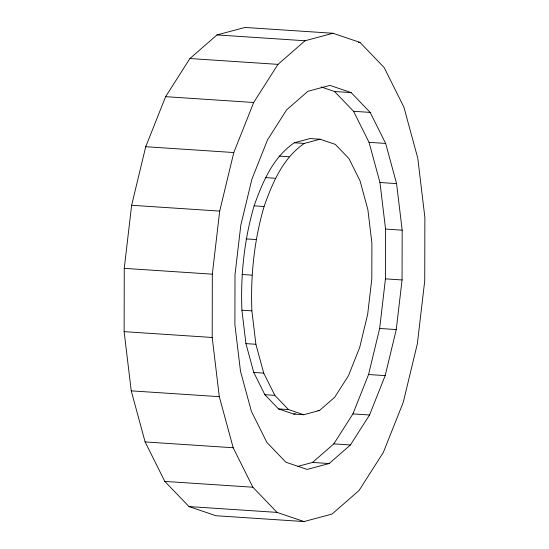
<?xml version="1.0" encoding="UTF-8"?>
<svg xmlns="http://www.w3.org/2000/svg" width="549" height="549" viewBox="0 0 549 549"><rect width="100%" height="100%" fill="white"/><g stroke="black" fill="none" stroke-linecap="round" stroke-linejoin="round"><path stroke-width="0.82" d="M124.129 331.651L124.259 268.351L131.63 205.271L145.739 146.713L165.62 96.665L189.92 58.537L216.979 34.93L244.964 27.45L333.03 33.269L360.027 42.431L384.19 67.596L403.886 107.069L417.762 158.146L424.871 217.349L424.741 280.649L417.37 343.729L403.261 402.287L383.38 452.335L359.08 490.463L332.021 514.07L304.036 521.55L215.97 515.731L188.973 506.569L164.81 481.404L145.114 441.931L131.238 390.854L124.129 331.651L212.195 337.47L219.305 396.673L233.181 447.751L252.876 487.224L277.039 512.395L304.036 521.55M212.195 337.47L212.326 274.171L219.696 211.097L233.805 152.54L253.686 102.491L277.986 64.363L305.045 40.75L333.03 33.269M241.91 310.206C240.51 275.001 244.23 239.707 254.105 205.848C262.525 182.206 272.839 157.474 294.305 142.767L310.096 138.547L320.067 139.206L335.302 144.373L348.938 158.579L360.048 180.847L367.878 209.67L371.893 243.083L371.817 278.796L367.658 314.392L359.698 347.435L348.478 375.674L334.766 397.195L319.497 410.515L303.707 414.735L293.736 414.076L278.501 408.909L264.865 394.704L253.755 372.435L245.925 343.612L241.91 310.206L251.881 310.864L255.896 344.271L263.726 373.094L274.836 395.362L288.472 409.568L303.707 414.735M251.881 310.864C250.474 275.66 254.201 240.366 264.076 206.506C272.496 182.865 282.81 158.133 304.276 143.426L320.067 139.206M297.853 466.369L312.525 462.443L333.806 443.873L352.918 413.891L368.557 374.528L379.654 328.467L385.446 278.858L385.556 229.077L379.956 182.508L369.045 142.335L353.556 111.296L334.547 91.498L321.179 86.962M402.067 279.956L402.17 230.175L396.577 183.606L385.659 143.433L370.17 112.394L351.168 92.596L329.935 85.397L307.927 91.278L286.64 109.848L267.528 139.837L251.895 179.2L240.798 225.255L234.999 274.864L234.897 324.651L240.489 371.213L251.408 411.386L266.889 442.425L285.899 462.224L307.131 469.429L329.139 463.541L350.427 444.971L369.539 414.989L385.172 375.626L396.268 329.565L402.067 279.956L385.446 278.858M293.736 414.076L295.314 413.651M358.312 42.314L360.027 42.431M216.979 34.93L305.045 40.75M189.92 58.537L277.986 64.363M334.547 91.498L351.168 92.596M165.62 96.665L253.686 102.491M353.556 111.296L370.17 112.394M369.045 142.335L385.659 143.433M294.305 142.767L304.276 143.426M145.739 146.713L233.805 152.54M279.036 156.094L289.007 156.753M379.956 182.508L396.577 183.606M265.325 177.608L275.296 178.267M254.105 205.848L264.076 206.506M131.63 205.271L219.696 211.097M385.556 229.077L402.17 230.175M246.144 238.89L256.115 239.549M241.985 274.486L251.957 275.145M124.259 268.351L212.326 274.171M379.654 328.467L396.268 329.565M245.925 343.612L255.896 344.271M368.557 374.528L385.172 375.626M253.755 372.435L263.726 373.094M264.865 394.704L274.836 395.362M131.238 390.854L219.305 396.673M317.837 410.405L319.497 410.515M278.501 408.909L288.472 409.568M352.918 413.891L369.539 414.989M333.806 443.873L350.427 444.971M145.114 441.931L233.181 447.751M312.525 462.443L329.139 463.541M164.81 481.404L252.876 487.224M188.973 506.569L277.039 512.395"/></g></svg>
